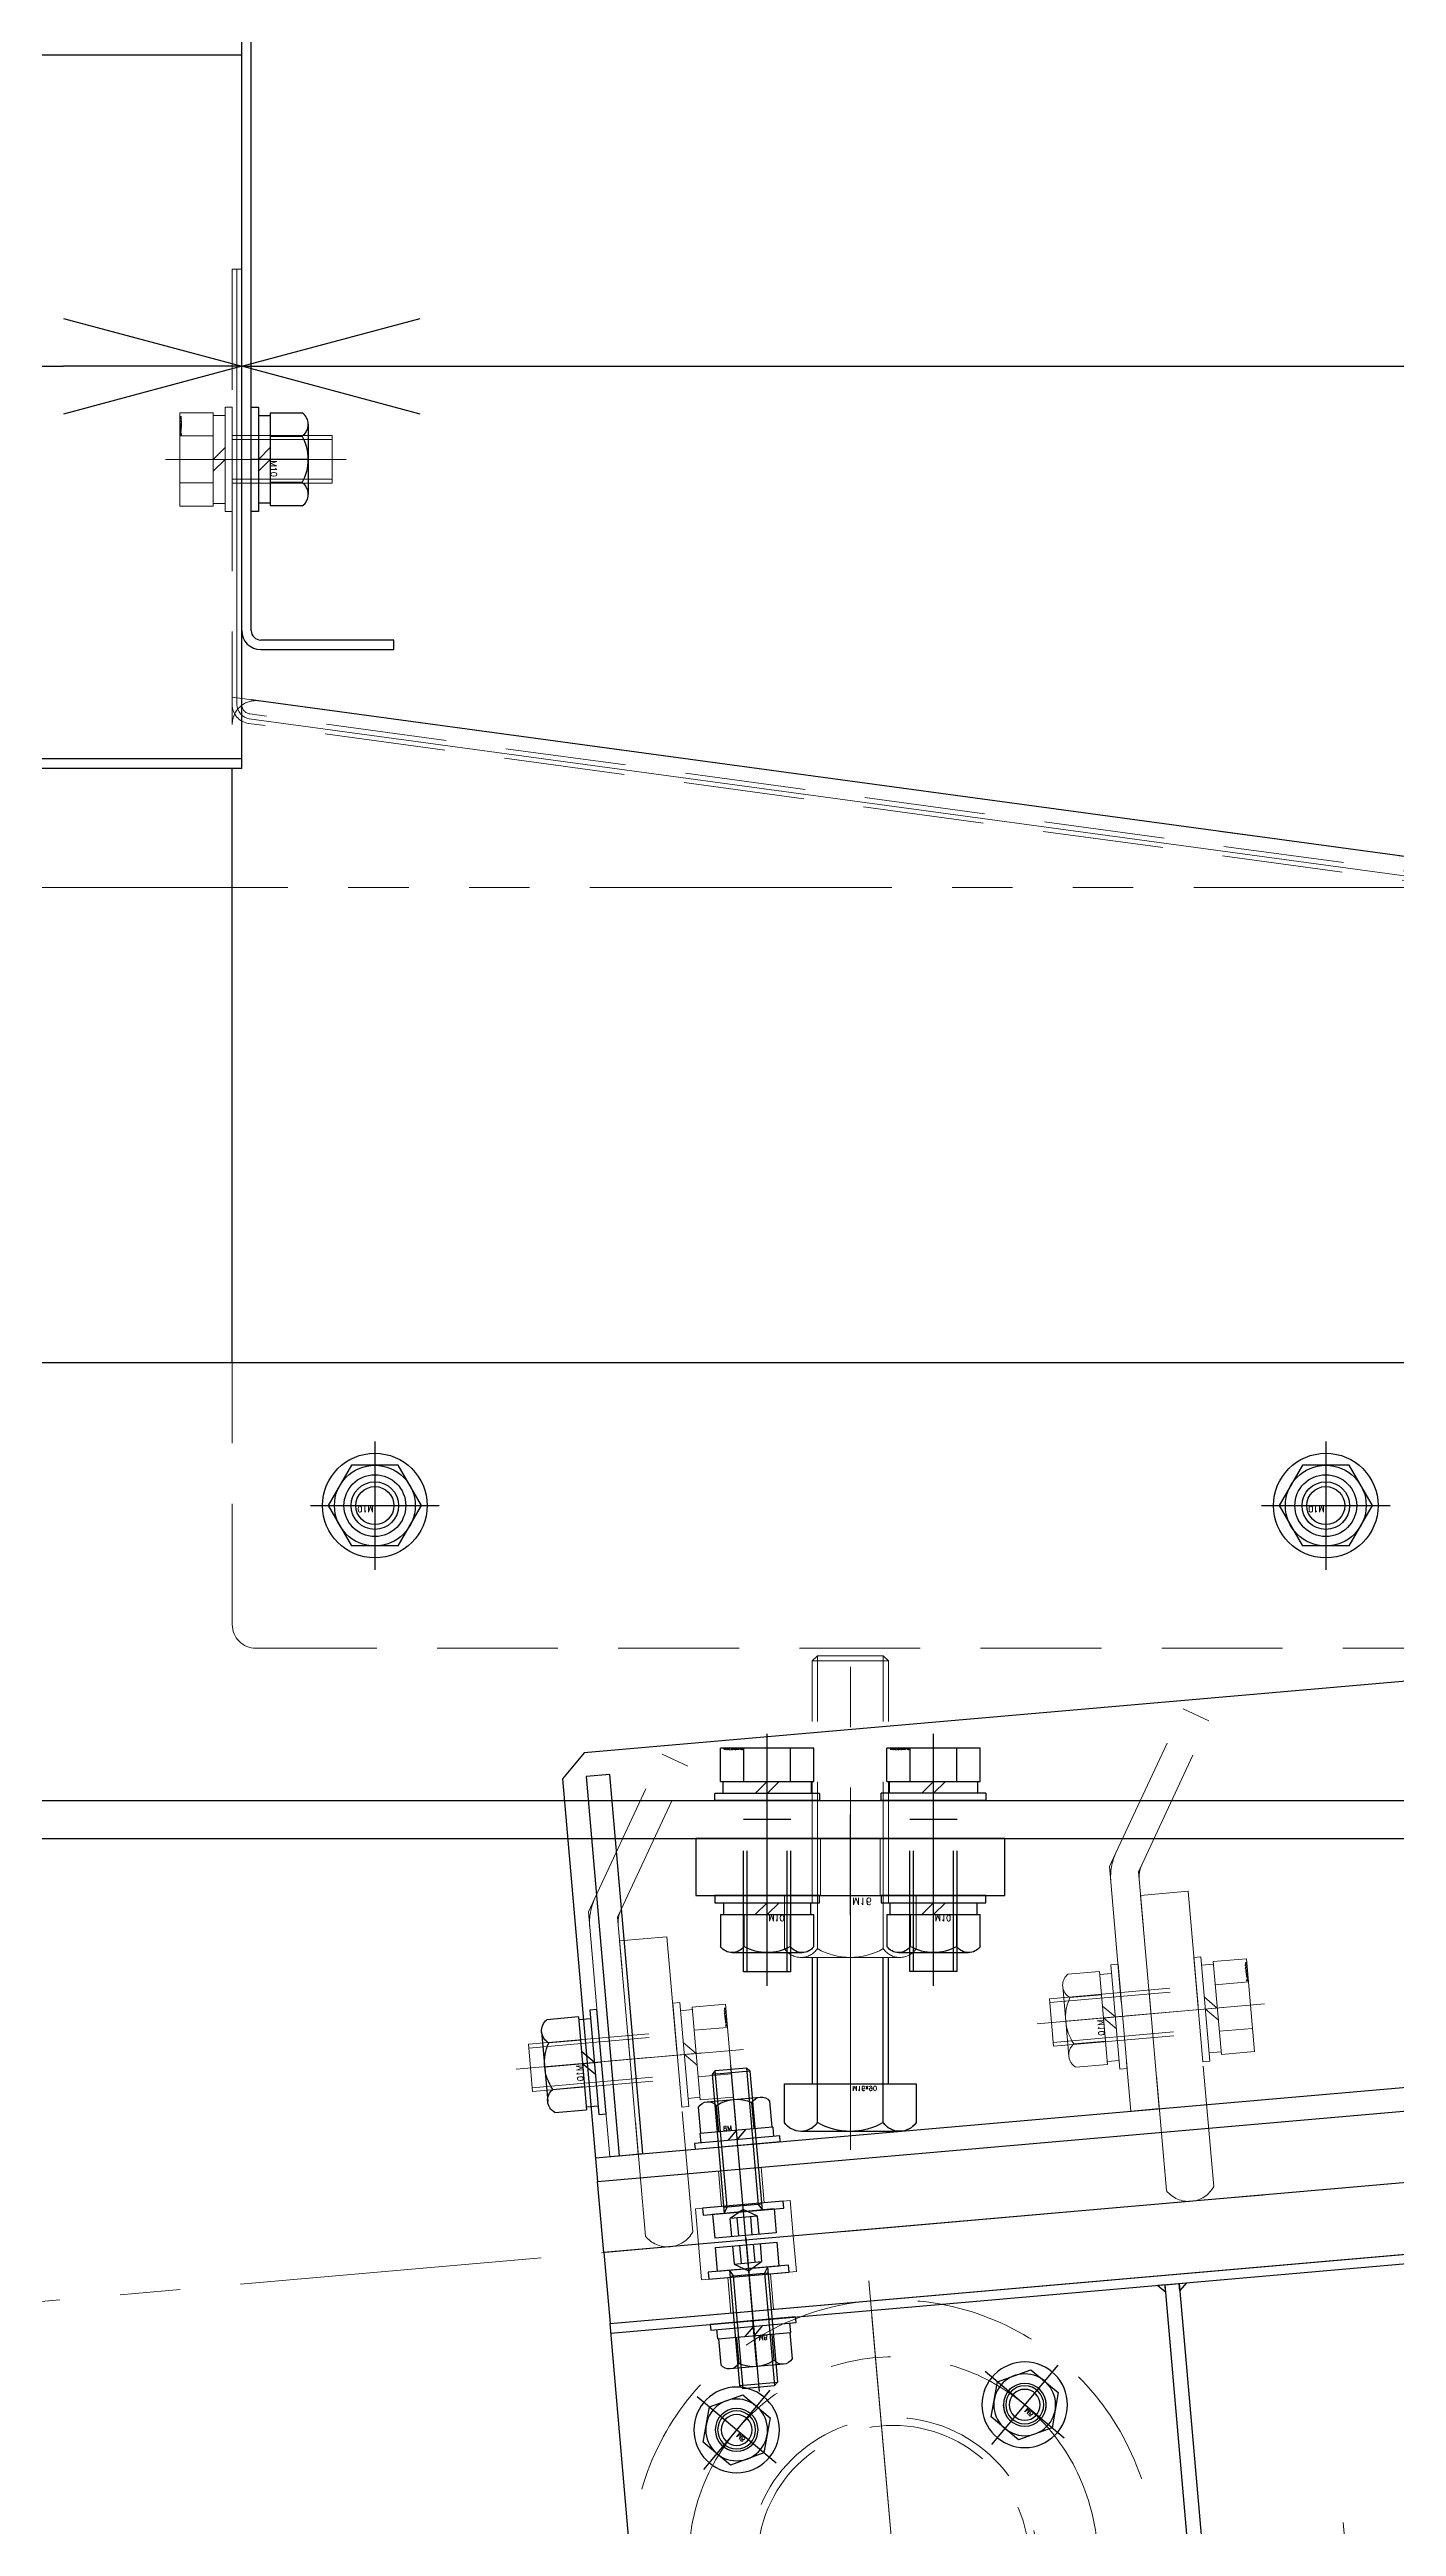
# Model space of a CAD drawing. Header units: millimetres. Extents: x -8731 to 85711, y -14522 to 31379.
# Drawn here: x 72206 to 72489, y 7617 to 8138 of the extents above; entities that cross this region are included whole.
import ezdxf

# ---------------------------------------------------------------- set-up
doc = ezdxf.new("R2010")
doc.units = ezdxf.units.MM
doc.header["$LTSCALE"] = 4
doc.header["$PDMODE"] = 99
doc.header["$PDSIZE"] = 1
for name, pattern in [('CENTER2', [28.575, 19.05, -3.175, 3.175, -3.175]), ('HIDDEN', [9.525, 6.35, -3.175]), ('PHANTOM2', [31.75, 15.875, -3.175, 3.175, -3.175, 3.175, -3.175])]:
    doc.linetypes.add(name, pattern=pattern)
for name, color, linetype, lineweight in [('04_HIDDEN', 2, 'HIDDEN', 13), ('05_CENTER', 4, 'CENTER2', 13), ('06_PHANTOM', 2, 'PHANTOM2', 13), ('07_TEXT', 3, 'Continuous', 13)]:
    doc.layers.add(name, color=color, linetype=linetype, lineweight=lineweight)
doc.layers.add('10_DRAFT', color=8, linetype='Continuous', lineweight=0, plot=False)
doc.styles.add('KANJI0', font='txt.shx', dxfattribs={"width": 0.9, "height": 30, "bigfont": 'bigfont'})
doc.styles.add('KSS_TXT', font='txt.shx', dxfattribs={"bigfont": 'extfont2.shx'})
doc.styles.add('KSS_TXT_L', font='txt.shx', dxfattribs={"height": 9, "bigfont": 'extfont2.shx'})
doc.dimstyles.new('KSS_DIM', dxfattribs={"dimscale": 3, "dimtxt": 3, "dimasz": 2.5, "dimexe": 1.25, "dimexo": 0.625, "dimtad": 1, "dimdsep": 46, "dimtxsty": 'KSS_TXT', "dimblk": 'OPEN30', "dimcen": 0, "dimazin": 2, "dimtfac": 0.75, "dimtmove": 0, "dimatfit": 3, "dimldrblk": 'OPEN30', "dimfxl": 1, "dimtolj": 1, "dimarcsym": 0})

# ---------------------------------------------------------------- blocks, each defined once
blk = doc.blocks.new('A$C2A205131_1_1_1')
at = {"color": 0}
for p, q in [((1025, 18), (0, 18)), ((1030, 13), (1030, -176.27)), ((4.33, -42.59), (1024.33, -181.23)), ((1028, -180.45), (1028, -272)), ((1030, -272), (1030, -180.45)), ((1030, -272), (1028, -272))]:
    blk.add_line(p, q, dxfattribs=at)
for centre in [(800, -12), (1000, -12)]:
    blk.add_circle(centre, 6.5, dxfattribs=at)
for centre, start, end in [((1025, 13), 0, 90), ((1025, -176.27), 262.2597, 0)]:
    blk.add_arc(centre, 5, start, end, dxfattribs=at)
at = {"layer": '04_HIDDEN'}
for p, q in [((3.46, -39.44), (1026.27, -178.47)), ((3.73, -37.46), (1026.54, -176.48))]:
    blk.add_line(p, q, dxfattribs=at)
for radius in [4, 2]:
    blk.add_arc((1026, -180.45), radius, 0, 82.2597, dxfattribs=at)
at = {"layer": '05_CENTER'}
for p, q in [((800, -24.03), (800, 0.03)), ((1000, -24.03), (1000, 0.03)), ((812.03, -12), (787.97, -12)), ((1012.03, -12), (987.97, -12)), ((1023.34, -232), (1034.66, -232))]:
    blk.add_line(p, q, dxfattribs=at)
at = {"layer": '10_DRAFT'}
for p, q in [((1030, -182), (1030, -176.27)), ((1024.33, -181.23), (1030, -182))]:
    blk.add_line(p, q, dxfattribs=at)
blk.add_lwpolyline([(1029, -272), (1029, -180.45, 0.375177), (1026.4, -177.47), (3.6, -38.45, -0.375177), (1, -35.48), (1, 18)], format="xyb", dxfattribs=at)
blk = doc.blocks.new('A$C3D0F27AB_1_1_1')
at = {"color": 0}
for p, q in [((-747, 125), (-303, 125)), ((-747, 125), (-747, -203)), ((-303, 125), (-303, -203)), ((-747, 123), (-303, 123)), ((-751, 100), (-779, 100)), ((-779, 100), (-779, 98)), ((-299, 100), (-271, 100)), ((-271, 100), (-271, 98)), ((-779, 98), (-751, 98)), ((-749, 96), (-749, -203)), ((-301, 96), (-301, -203)), ((-271, 98), (-299, 98)), ((-749, -203), (-747, -203)), ((-747, -200), (-303, -200)), ((-563.15, -271), (-563.15, -200)), ((-486.85, -271), (-486.85, -200)), ((-301, -203), (-303, -203))]:
    blk.add_line(p, q, dxfattribs=at)
at = {"color": 3}
blk.add_line((-747, -25), (-303, -25), dxfattribs=at)
for points in [[(-563.15, -200), (-563.15, -202.5), (-563.15, -202.5), (-565.65, -200)], [(-486.85, -200), (-486.85, -202.5), (-486.85, -202.5), (-484.35, -200)], [(-563.15, -271), (-563.15, -268.5), (-563.15, -268.5), (-565.65, -271)], [(-486.85, -271), (-486.85, -268.5), (-486.85, -268.5), (-484.35, -271)], [(-563.15, -276), (-563.15, -278.5), (-563.15, -278.5), (-560.65, -276)], [(-486.85, -276), (-486.85, -278.5), (-486.85, -278.5), (-489.35, -276)]]:
    blk.add_lwpolyline(points, close=True, dxfattribs=at)
at = {"color": 0}
blk.add_lwpolyline([(-437.5, -271), (-437.5, -280), (-612.5, -280), (-612.5, -271)], close=True, dxfattribs=at)
for centre, radius, start, end in [((-751, 96), 4, 0, 90), ((-299, 96), 4, 90, 180), ((-751, 96), 2, 0, 90), ((-299, 96), 2, 90, 180)]:
    blk.add_arc(centre, radius, start, end, dxfattribs=at)
at = {"layer": '04_HIDDEN'}
for p, q in [((-747, -198), (-303, -198)), ((-560.15, -276), (-560.15, -200)), ((-558, -200), (-558, -198)), ((-492, -200), (-492, -198)), ((-489.85, -276), (-489.85, -200)), ((-563.15, -271), (-563.15, -280)), ((-486.85, -276), (-563.15, -276)), ((-486.85, -271), (-486.85, -280))]:
    blk.add_line(p, q, dxfattribs=at)
at = {"layer": '05_CENTER'}
for p, q in [((-525, -294.39), (-525, 137.13)), ((-742.37, 60), (-753.68, 60)), ((-307.63, 60), (-296.32, 60)), ((-595, -261.05), (-595, -289.58)), ((-455, -261.05), (-455, -289.58))]:
    blk.add_line(p, q, dxfattribs=at)
blk = doc.blocks.new('A$C41EA0B09_1_1_1')
blk.add_blockref('A$C3D0F27AB_1_1_1', (0, 0))
blk = doc.blocks.new('A$C7AFA21F4_1_1_1')
at = {"color": 0}
for p, q in [((-9.81, 11), (9.81, 11)), ((-9.81, 4), (-9.81, 11)), ((-4.91, 4), (-4.91, 11)), ((4.91, 4), (4.91, 11)), ((9.81, 4), (9.81, 11)), ((-11, 1.5), (11, 1.5)), ((-11, 1.5), (-11, 0)), ((-11, 0), (11, 0)), ((9.81, 4), (-9.81, 4)), ((-9.25, 4), (-9.25, 1.5)), ((0, 1.5), (-2.5, 4)), ((0, 4), (2.5, 1.5)), ((9.25, 1.5), (9.25, 4)), ((11, 0), (11, 1.5))]:
    blk.add_line(p, q, dxfattribs=at)
at = {"color": 0, "linetype": 'CENTER2'}
blk.add_line((0, -24), (0, 14), dxfattribs=at)
at = {"color": 0, "linetype": 'HIDDEN'}
for p, q in [((-5, -21), (-5, 0)), ((-4.19, -21), (-4.19, 0)), ((4.19, -21), (4.19, 0)), ((5, -21), (5, 0)), ((-5, -21), (5, -21))]:
    blk.add_line(p, q, dxfattribs=at)
at = {"layer": '10_DRAFT', "style": 'KSS_TXT_L'}
blk.add_text('BT-M10x25L,SW,PW', height=0.3, dxfattribs=at).set_placement((5.1, 10.66))
blk = doc.blocks.new('M10Nza_1_1_1')
at = {"color": 0}
for p, q in [((-9.8, 4), (-9.8, 10.69)), ((-7.35, 12), (7.35, 12)), ((-4.9, 4), (-4.9, 10.69)), ((4.9, 10.69), (4.9, 4)), ((9.8, 10.69), (9.8, 4)), ((-9.8, 4), (9.8, 4)), ((-9.2, 1.5), (-9.2, 4)), ((0, 1.5), (-2.5, 4)), ((0, 4), (2.5, 1.5)), ((9.2, 4), (9.2, 1.5))]:
    blk.add_line(p, q, dxfattribs=at)
at = {"color": 0, "linetype": 'CENTER2'}
blk.add_line((0, 12), (0, 0), dxfattribs=at)
at = {"color": 0}
blk.add_lwpolyline([(-11, 1.5), (11, 1.5), (11, 0), (-11, 0)], close=True, dxfattribs=at)
for centre, radius, start, end in [((-7.35, 9.06), 2.94, 33.626, 146.374), ((0, 2.2), 9.8, 60, 120), ((7.35, 9.06), 2.94, 33.626, 146.374)]:
    blk.add_arc(centre, radius, start, end, dxfattribs=at)
at = {"layer": '10_DRAFT', "style": 'KSS_TXT'}
blk.add_text('M10', height=1.25, dxfattribs=at).set_placement((0.26, 4.12))
blk = doc.blocks.new('10b_2_1')
at = {"color": 0, "linetype": 'CENTER2'}
for p, q in [((0, -13.51), (0, 13.51)), ((13.51, 0), (-13.51, 0))]:
    blk.add_line(p, q, dxfattribs=at)
at = {"color": 0}
for p, q in [((-4.9, 8.49), (-9.8, 0)), ((-4.9, 8.49), (4.9, 8.49)), ((9.8, 0), (4.9, 8.49)), ((-9.8, 0), (-4.9, -8.49)), ((4.9, -8.49), (9.8, 0)), ((-4.9, -8.49), (4.9, -8.49))]:
    blk.add_line(p, q, dxfattribs=at)
for radius in [11, 8.49, 5, 4]:
    blk.add_circle((0, 0), radius, dxfattribs=at)
at = {"layer": '10_DRAFT', "style": 'KSS_TXT'}
blk.add_text('M10', height=1.25, dxfattribs=at).set_placement((0.26, 0.12))
blk = doc.blocks.new('A$C08C40B1A_1')
for name, p in [('10b_2_1', (-700, 0)), ('10b_2_1', (-500, 0)), ('A$C41EA0B09_1_1_1', (275, -280))]:
    blk.add_blockref(name, p)
at = {"rotation": 90}
blk.add_blockref('M10Nza_1_1_1', (-474, -220), dxfattribs=at)
at = {"layer": '04_HIDDEN'}
blk.add_blockref('A$C2A205131_1_1_1', (-1500, 12), dxfattribs=at)
at = {"layer": '04_HIDDEN', "rotation": 270}
blk.add_blockref('A$C7AFA21F4_1_1_1', (-470, -220), dxfattribs=at)
blk = doc.blocks.new('_Open30')
at = {"color": 0, "linetype": 'ByBlock', "lineweight": -2}
for p, q in [((-1, 0.268), (0, 0)), ((0, 0), (-1, -0.268)), ((0, 0), (-1, 0))]:
    blk.add_line(p, q, dxfattribs=at)
blk = doc.blocks.new('*D4588')
at = {"layer": '07_TEXT', "color": 0, "lineweight": -2, "transparency": 16777216}
for p, q in [((72245.94, 8060.74), (72245.94, 8089.68)), ((73273.94, 7870.74), (73273.94, 8089.68)), ((72283.44, 8070.93), (73236.44, 8070.93))]:
    blk.add_line(p, q, dxfattribs=at)
at = {"layer": 'Defpoints', "color": 0, "transparency": 16777216}
for p in [(73273.94, 8070.93), (72245.94, 8051.37), (73273.94, 7861.37)]:
    blk.add_point(p, dxfattribs=at)
at = {"layer": '07_TEXT', "color": 0, "lineweight": -2, "transparency": 16777216, "xscale": 37.5, "yscale": 37.5, "zscale": 37.5, "rotation": 180}
blk.add_blockref('_Open30', (72245.94, 8070.93), dxfattribs=at)
at = {"layer": '07_TEXT', "color": 0, "lineweight": -2, "transparency": 16777216, "xscale": 37.5, "yscale": 37.5, "zscale": 37.5}
blk.add_blockref('_Open30', (73273.94, 8070.93), dxfattribs=at)
at = {"layer": '07_TEXT', "color": 0, "transparency": 16777216, "insert": (72759.94, 8102.81), "char_height": 45, "attachment_point": 5, "style": 'KSS_TXT'}
blk.add_mtext('\\A1;1028', dxfattribs=at)
blk = doc.blocks.new('*D4589')
at = {"layer": '07_TEXT', "color": 0, "lineweight": -2, "transparency": 16777216}
for p, q in [((71801.94, 8060.74), (71801.94, 8089.68)), ((72245.94, 8060.74), (72245.94, 8089.68)), ((71839.44, 8070.93), (72208.44, 8070.93))]:
    blk.add_line(p, q, dxfattribs=at)
at = {"layer": 'Defpoints', "color": 0, "transparency": 16777216}
for p in [(72245.94, 8070.93), (71801.94, 8051.37), (72245.94, 8051.37)]:
    blk.add_point(p, dxfattribs=at)
at = {"layer": '07_TEXT', "color": 0, "lineweight": -2, "transparency": 16777216, "xscale": 37.5, "yscale": 37.5, "zscale": 37.5, "rotation": 180}
blk.add_blockref('_Open30', (71801.94, 8070.93), dxfattribs=at)
at = {"layer": '07_TEXT', "color": 0, "lineweight": -2, "transparency": 16777216, "xscale": 37.5, "yscale": 37.5, "zscale": 37.5}
blk.add_blockref('_Open30', (72245.94, 8070.93), dxfattribs=at)
at = {"layer": '07_TEXT', "color": 0, "transparency": 16777216, "insert": (72023.94, 8102.81), "char_height": 45, "attachment_point": 5, "style": 'KSS_TXT'}
blk.add_mtext('\\A1;444', dxfattribs=at)
blk = doc.blocks.new('A$C2B5B3F11_1_1_1')
at = {"color": 0}
blk.add_line((50, -192), (2550, -192), dxfattribs=at)
blk.add_lwpolyline([(50, -200), (2550, -200), (2550, -100), (50, -100)], close=True, dxfattribs=at)
for centre in [(1550, -130), (1750, -130)]:
    blk.add_circle(centre, 6.5, dxfattribs=at)
at = {"layer": '05_CENTER'}
for p, q in [((1550, -117.97), (1550, -142.03)), ((1750, -117.97), (1750, -142.03)), ((1537.97, -130), (1562.03, -130)), ((1737.97, -130), (1762.03, -130)), ((1632.5, -208.1), (1632.5, -183.9)), ((1667.5, -208.09), (1667.5, -183.9))]:
    blk.add_line(p, q, dxfattribs=at)
blk = doc.blocks.new('A$C630344D5_1_1_1')
at = {"color": 0}
blk.add_lwpolyline([(1160, 150.2), (280, 150.2, -0.037623), (275.52, 150.54), (28.38, 187.87, 1.096072), (6.32, -189.89), (309, -179.82, -0.030069), (312.61, -179.91), (1997.39, -326.79, 0.610481), (2025.81, -281.61), (1921.29, -105.09, -0.309422), (1923.51, -71.27), (2106.95, 162.34, 0.68117), (2034, 286.77), (1164.64, 150.56, -0.038872), (1160, 150.2)], format="xyb", dxfattribs=at)
blk = doc.blocks.new('A$C583B1D74_1_1_1')
at = {"color": 0}
for centre, radius in [((0, 0), 55), ((0, 43), 4.5), ((0, 0), 30.25), ((0, 0), 28.6), ((-43, 0), 4.5), ((43, 0), 4.5), ((0, -43), 4.5)]:
    blk.add_circle(centre, radius, dxfattribs=at)
at = {"layer": '05_CENTER'}
for p, q in [((0, 51.61), (0, 34.39)), ((41.88, -41.88), (-41.88, 41.88)), ((-41.88, -41.88), (41.88, 41.88)), ((51.61, 0), (34.39, 0)), ((-51.61, 0), (-34.39, 0)), ((0, -51.61), (0, -34.39))]:
    blk.add_line(p, q, dxfattribs=at)
blk.add_circle((0, 0), 43, dxfattribs=at)
blk = doc.blocks.new('A$C26F8307A_1_1_1')
at = {"color": 0}
blk.add_lwpolyline([(-650, 0), (50, 0), (50, -15), (-650, -15)], close=True, dxfattribs=at)
at = {"layer": '04_HIDDEN'}
for p, q in [((-624.5, -7.5), (-624.5, 0)), ((-615.5, -7.5), (-615.5, 0)), ((-630, -7.5), (-610, -7.5)), ((-630, -15), (-630, -7.5)), ((-610, -7.5), (-610, -15))]:
    blk.add_line(p, q, dxfattribs=at)
at = {"layer": '05_CENTER'}
blk.add_line((-620, -22.32), (-620, 6.98), dxfattribs=at)
blk = doc.blocks.new('A$C21297E54_1_1_1')
at = {"color": 0}
for p, q in [((520, 115), (-25, 115)), ((-25, 115), (-25, 113)), ((520, 0), (520, 115)), ((520, 113), (-25, 113)), ((-25, 110), (-25, 113)), ((-80, 55), (-80, 0)), ((-80, 2), (520, 2)), ((-80, 0), (520, 0))]:
    blk.add_line(p, q, dxfattribs=at)
at = {"color": 3}
for points in [[(37, 113), (35.5, 113), (35.5, 113), (37, 111.5)], [(40, 113), (41.5, 113), (41.5, 113), (40, 111.5)], [(197, 113), (195.5, 113), (195.5, 113), (197, 111.5)], [(200, 113), (201.5, 113), (201.5, 113), (200, 111.5)], [(356.81, 113), (355.31, 113), (355.31, 113), (356.81, 111.5)], [(360, 113), (361.5, 113), (361.5, 113), (360, 111.5)], [(515, 113), (513.5, 113), (513.5, 113), (515, 111.5)], [(520, 113), (518.5, 113), (518.5, 113), (520, 111.5)], [(37, 2), (35.5, 2), (35.5, 2), (37, 3.5)], [(40, 2), (41.5, 2), (41.5, 2), (40, 3.5)], [(197, 2), (195.5, 2), (195.5, 2), (197, 3.5)], [(200, 2), (201.5, 2), (201.5, 2), (200, 3.5)], [(356.81, 2), (355.31, 2), (355.31, 2), (356.81, 3.5)], [(360, 2), (361.5, 2), (361.5, 2), (360, 3.5)], [(515, 2), (513.5, 2), (513.5, 2), (515, 3.5)], [(520, 2), (518.5, 2), (518.5, 2), (520, 3.5)]]:
    blk.add_lwpolyline(points, close=True, dxfattribs=at)
at = {"color": 0}
for points in [[(40, 113), (37, 113), (37, 2), (40, 2)], [(200, 113), (197, 113), (197, 2), (200, 2)], [(360, 113), (356.81, 113), (356.81, 2), (360, 2)], [(520, 113), (515, 113), (515, 2), (520, 2)]]:
    blk.add_lwpolyline(points, close=True, dxfattribs=at)
for centre, radius in [((-55.41, 85.41), 4.5), ((5.41, 85.41), 4.5), ((70, 65), 6), ((90, 65), 6), ((110, 65), 6), ((130, 65), 6), ((-55.41, 24.59), 4.5), ((5.41, 24.59), 4.5)]:
    blk.add_circle(centre, radius, dxfattribs=at)
blk.add_arc((-25, 55), 55, 90, 180.0003, dxfattribs=at)
at = {"layer": '04_HIDDEN'}
for p, q in [((197, 99), (200, 99)), ((197, 87), (200, 87))]:
    blk.add_line(p, q, dxfattribs=at)
at = {"layer": '05_CENTER'}
for p, q in [((135, 118.15), (135, 109.82)), ((415, 118.15), (415, 109.82)), ((-25, 3.39), (-25, 106.61)), ((-49.31, 79.31), (-61.5, 91.5)), ((-0.69, 79.31), (11.5, 91.5)), ((191.62, 93), (205.22, 93)), ((509.2, 90), (525.89, 90)), ((70, 55.07), (70, 74.93)), ((90, 55.07), (90, 74.93)), ((110, 55.07), (110, 74.93)), ((130, 55.07), (130, 74.93)), ((79.93, 65), (60.07, 65)), ((99.93, 65), (80.07, 65)), ((119.93, 65), (100.07, 65)), ((139.93, 65), (120.07, 65)), ((26.61, 55), (-76.61, 55)), ((-49.31, 30.69), (-61.5, 18.5)), ((-0.69, 30.69), (11.5, 18.5)), ((509.2, 30), (525.89, 30)), ((-50, -5.61), (-50, 7.61)), ((125, -5.61), (125, 7.61)), ((300, -5.61), (300, 7.61)), ((475, -5.61), (475, 7.61))]:
    blk.add_line(p, q, dxfattribs=at)
blk.add_circle((-25, 55), 43, dxfattribs=at)
blk = doc.blocks.new('8b_1_1_1')
at = {"color": 0, "linetype": 'CENTER2'}
for p, q in [((0, -10.87), (0, 10.87)), ((10.87, 0), (-10.87, 0))]:
    blk.add_line(p, q, dxfattribs=at)
at = {"color": 0}
for p, q in [((-3.75, 6.49), (-7.5, 0)), ((-3.75, 6.49), (-7.5, 0)), ((3.75, 6.49), (-3.75, 6.49)), ((3.75, 6.49), (-3.75, 6.49)), ((7.5, 0), (3.75, 6.49)), ((7.5, 0), (3.75, 6.49)), ((-7.5, 0), (-3.75, -6.49)), ((-7.5, 0), (-3.75, -6.49)), ((3.75, -6.49), (7.5, 0)), ((3.75, -6.49), (7.5, 0)), ((-3.75, -6.49), (3.75, -6.49)), ((-3.75, -6.49), (3.75, -6.49))]:
    blk.add_line(p, q, dxfattribs=at)
for radius in [9, 6.5, 4, 3.25]:
    blk.add_circle((0, 0), radius, dxfattribs=at)
at = {"layer": '10_DRAFT', "style": 'KSS_TXT'}
blk.add_text('M8', height=1, dxfattribs=at).set_placement((0.76, 0.14))
blk = doc.blocks.new('M8Nza_1_1_1')
at = {"color": 0}
for p, q in [((-7.5, 8.69), (-7.5, 3.2)), ((5.62, 9.7), (-5.63, 9.7)), ((-3.75, 3.2), (-3.75, 8.69)), ((3.75, 8.69), (3.75, 3.2)), ((7.5, 3.2), (7.5, 8.69)), ((-7.7, 3.2), (7.7, 3.2)), ((-7.7, 3.2), (-7.7, 1.2)), ((0, 1.2), (-2, 3.2)), ((0, 3.2), (2, 1.2)), ((7.7, 3.2), (7.7, 1.2))]:
    blk.add_line(p, q, dxfattribs=at)
at = {"color": 0, "linetype": 'CENTER2'}
blk.add_line((0, 9.7), (0, 0), dxfattribs=at)
at = {"color": 0}
blk.add_lwpolyline([(-9, 1.2), (9, 1.2), (9, 0), (-9, 0)], close=True, dxfattribs=at)
for centre, radius, start, end in [((-5.63, 7.45), 2.25, 33.626, 146.374), ((0, 2.2), 7.5, 60, 120), ((5.62, 7.45), 2.25, 33.626, 146.374)]:
    blk.add_arc(centre, radius, start, end, dxfattribs=at)
at = {"layer": '10_DRAFT', "style": 'KSS_TXT'}
blk.add_text('M8', height=1, dxfattribs=at).set_placement((0.87, 3.27))
blk = doc.blocks.new('CBS8-20b_1_1')
at = {"color": 0}
for p, q in [((0, 6.5), (-5, 6.5)), ((-5, 6.5), (-5, -6.5)), ((0, 6.5), (0, -6.5)), ((0, 4), (24.32, 4)), ((0.08, 4), (1.25, 3.32)), ((1.25, 4), (1.25, -4)), ((1.25, 3.32), (25, 3.32)), ((24.32, 4), (24.32, -4)), ((24.32, 4), (25, 3.32)), ((25, 3.32), (25, -3.32)), ((0, -4), (24.32, -4)), ((0.08, -4), (1.25, -3.32)), ((1.25, -3.32), (25, -3.32)), ((24.32, -4), (25, -3.32)), ((0, -6.5), (-5, -6.5))]:
    blk.add_line(p, q, dxfattribs=at)
at = {"color": 0, "linetype": 'CENTER2'}
blk.add_line((-6.47, 0), (25.92, 0), dxfattribs=at)
at = {"color": 0, "linetype": 'HIDDEN'}
for p, q in [((-5, 2.89), (-1.2, 2.89)), ((-5, 1.44), (-1.2, 1.44)), ((-1.2, 2.89), (-1.2, -2.89)), ((-1.2, 2.89), (0.47, 0)), ((0.47, 0), (-1.2, -2.89)), ((-5, -1.44), (-1.2, -1.44)), ((-5, -2.89), (-1.2, -2.89)), ((-0.37, -1.44), (-0.37, -1.44)), ((0.05, -0.72), (0.05, -0.72))]:
    blk.add_line(p, q, dxfattribs=at)
blk = doc.blocks.new('A$C2B9527C7_1_1')
at = {"color": 0}
blk.add_lwpolyline([(0, -8.5), (0, 8.5), (1.5, 8.5), (1.5, -8.5)], close=True, dxfattribs=at)
blk = doc.blocks.new('A$C2D9B734A_1_1')
at = {"color": 4}
for name in ['CBS8-20b_1_1', 'A$C2B9527C7_1_1']:
    blk.add_blockref(name, (-1.5, 0), dxfattribs=at)
blk = doc.blocks.new('A$C4B9B0C08_1_1')
for name, p in [('A$C21297E54_1_1_1', (-620, 15)), ('M8Nza_1_1_1', (-670, 17)), ('A$C26F8307A_1_1_1', (-50, 15))]:
    blk.add_blockref(name, p)
for name, p, rotation in [('8b_1_1_1', (-675.41, 39.59), 45.00000000000001), ('8b_1_1_1', (-614.59, 39.59), 45.00000000000001), ('A$C2D9B734A_1_1', (-670, 7.5), 90)]:
    blk.add_blockref(name, p, dxfattribs=dict(rotation=rotation))
at = {"layer": '04_HIDDEN', "rotation": 45.00000000000001}
blk.add_blockref('A$C583B1D74_1_1_1', (-645, 70), dxfattribs=at)
blk = doc.blocks.new('A$C1A3C2C0C_1_1_1')
at = {"color": 0}
for p, q in [((-9.81, 11), (9.81, 11)), ((-9.81, 4), (-9.81, 11)), ((-4.91, 4), (-4.91, 11)), ((4.91, 4), (4.91, 11)), ((9.81, 4), (9.81, 11)), ((-11, 1.5), (11, 1.5)), ((-11, 1.5), (-11, 0)), ((9.81, 4), (-9.81, 4)), ((-9.25, 4), (-9.25, 1.5)), ((0, 1.5), (-2.5, 4)), ((0, 4), (2.5, 1.5)), ((9.25, 1.5), (9.25, 4)), ((11, 0), (11, 1.5)), ((-11, 0), (11, 0))]:
    blk.add_line(p, q, dxfattribs=at)
at = {"color": 0, "linetype": 'CENTER2'}
blk.add_line((0, -34), (0, 14), dxfattribs=at)
at = {"color": 0, "linetype": 'HIDDEN'}
for p, q in [((-5, -31), (-5, 0)), ((-4.19, -31), (-4.19, 0)), ((4.19, -31), (4.19, 0)), ((5, -31), (5, 0)), ((-5, -31), (5, -31))]:
    blk.add_line(p, q, dxfattribs=at)
at = {"layer": '10_DRAFT', "style": 'KSS_TXT_L'}
blk.add_text('BT-M10x35L,SW,PW', height=0.3, dxfattribs=at).set_placement((5.1, 10.66))
blk = doc.blocks.new('A$C282E06AB_1_1_1')
at = {"color": 0}
blk.add_lwpolyline([(0, 37.32), (0, -24.99), (-10, -24.99), (-10, 37.32)], dxfattribs=at)
blk.add_arc((-5, 34.01), 6, 33.5577, 146.4458, dxfattribs=at)
at = {"layer": '05_CENTER'}
blk.add_line((-15.14, 0), (5.31, 0), dxfattribs=at)
blk = doc.blocks.new('A$C64733929_1_1_1')
at = {"color": 0}
blk.add_lwpolyline([(-850, 0), (-150, 0), (-150, 15), (-850, 15)], close=True, dxfattribs=at)
at = {"layer": '04_HIDDEN'}
for p, q in [((-830, 15), (-830, 7.5)), ((-810, 7.5), (-810, 15)), ((-830, 7.5), (-810, 7.5)), ((-824.5, 7.5), (-824.5, 0)), ((-815.5, 7.5), (-815.5, 0))]:
    blk.add_line(p, q, dxfattribs=at)
at = {"layer": '05_CENTER'}
blk.add_line((-820, 22.32), (-820, -6.98), dxfattribs=at)
blk = doc.blocks.new('A$C73D8729C_1_1_1')
at = {"color": 0}
blk.add_line((-100, -5), (500, -5), dxfattribs=at)
for points in [[(-100, 0), (500, 0), (500, -90), (-95, -90), (-100, -85)], [(-95, -5), (-90, -5), (-90, -85), (-95, -85)]]:
    blk.add_lwpolyline(points, close=True, dxfattribs=at)
at = {"layer": '04_HIDDEN'}
for p, q in [((-97, -53.39), (-97, -5)), ((-97, -5), (-91, -5)), ((-91, -5), (-91, -53.39)), ((13, -5), (19, -5)), ((13, -53.39), (13, -5)), ((19, -5), (19, -53.39)), ((-90.2, -56.39), (-73.5, -85.31)), ((19.8, -56.39), (36.5, -85.31)), ((-95.39, -59.39), (-78.7, -88.31)), ((14.61, -59.39), (31.3, -88.31)), ((-78.7, -88.31), (-73.5, -85.31)), ((31.3, -88.31), (36.5, -85.31))]:
    blk.add_line(p, q, dxfattribs=at)
for centre, radius in [((-85, -53.39), 12), ((-85, -53.39), 6), ((25, -53.39), 12), ((25, -53.39), 6)]:
    blk.add_arc(centre, radius, 179.9996, 210, dxfattribs=at)
at = {"layer": '05_CENTER'}
for p, q in [((-70, 5.87), (-70, -10.86)), ((-101.16, -25), (-87.07, -25)), ((8.84, -25), (22.93, -25))]:
    blk.add_line(p, q, dxfattribs=at)
at = {"layer": '10_DRAFT'}
for p, q in [((-97, -56.61), (-97, -53.39)), ((-95.39, -59.39), (-97, -56.61)), ((-91, -55), (-91, -53.39)), ((-90.2, -56.39), (-91, -55)), ((13, -56.61), (13, -53.39)), ((14.61, -59.39), (13, -56.61)), ((19, -55), (19, -53.39)), ((19.8, -56.39), (19, -55))]:
    blk.add_line(p, q, dxfattribs=at)
blk = doc.blocks.new('CBSST8-30a_1_1')
at = {"color": 0}
for p, q in [((0, 6.5), (-5, 6.5)), ((-5, 6.5), (-5, -6.5)), ((0, 6.5), (0, -6.5)), ((0, 4), (29.32, 4)), ((0.08, 4), (1.25, 3.32)), ((1.25, 4), (1.25, -4)), ((1.25, 3.32), (30, 3.32)), ((29.32, 4), (29.32, -4)), ((29.32, 4), (30, 3.32)), ((30, 3.32), (30, -3.32)), ((0, -4), (29.32, -4)), ((0.08, -4), (1.25, -3.32)), ((1.25, -3.32), (30, -3.32)), ((29.32, -4), (30, -3.32)), ((0, -6.5), (-5, -6.5))]:
    blk.add_line(p, q, dxfattribs=at)
at = {"color": 0, "linetype": 'CENTER2'}
blk.add_line((-6.47, 0), (30.92, 0), dxfattribs=at)
at = {"color": 0, "linetype": 'HIDDEN'}
for p, q in [((-5, 2.89), (-1.2, 2.89)), ((-5, 1.44), (-1.2, 1.44)), ((-1.2, 2.89), (-1.2, -2.89)), ((-1.2, 2.89), (0.47, 0)), ((0.47, 0), (-1.2, -2.89)), ((-5, -1.44), (-1.2, -1.44)), ((-5, -2.89), (-1.2, -2.89)), ((-0.37, -1.44), (-0.37, -1.44)), ((0.05, -0.72), (0.05, -0.72))]:
    blk.add_line(p, q, dxfattribs=at)
blk = doc.blocks.new('A$C2CD0138C_1_1')
at = {"color": 4}
for name in ['CBSST8-30a_1_1', 'A$C2B9527C7_1_1']:
    blk.add_blockref(name, (-1.5, 0), dxfattribs=at)
blk = doc.blocks.new('A$C51047067_1_1')
for name, p in [('A$C64733929_1_1_1', (150, -15)), ('A$C73D8729C_1_1_1', (-600, -15))]:
    blk.add_blockref(name, p)
for name, p, rotation in [('A$C2CD0138C_1_1', (-670, -7.5), 270), ('M8Nza_1_1_1', (-670, -20), 179.9999999999999), ('M10Nza_1_1_1', (-697, -40), 90)]:
    blk.add_blockref(name, p, dxfattribs=dict(rotation=rotation))
at = {"layer": '04_HIDDEN'}
for name, p, rotation in [('A$C282E06AB_1_1_1', (-681, -40), 359.999280430585), ('A$C282E06AB_1_1_1', (-571, -40), 359.999280430585), ('A$C1A3C2C0C_1_1_1', (-681, -40), 270.0003597847073), ('A$C1A3C2C0C_1_1_1', (-571, -40), 270.0003597847073), ('M10Nza_1_1_1', (-587, -40), 90)]:
    blk.add_blockref(name, p, dxfattribs=dict(at, rotation=rotation))
blk = doc.blocks.new('A$C3D81658F_1_1_1')
at = {"color": 0}
for p, q in [((-9.81, 11), (9.81, 11)), ((-9.81, 4), (-9.81, 11)), ((-4.91, 4), (-4.91, 11)), ((4.91, 4), (4.91, 11)), ((9.81, 4), (9.81, 11)), ((-11, 1.5), (11, 1.5)), ((-11, 1.5), (-11, 0)), ((-11, 0), (11, 0)), ((9.81, 4), (-9.81, 4)), ((-9.25, 4), (-9.25, 1.5)), ((0, 1.5), (-2.5, 4)), ((0, 4), (2.5, 1.5)), ((9.25, 1.5), (9.25, 4)), ((11, 0), (11, 1.5))]:
    blk.add_line(p, q, dxfattribs=at)
at = {"color": 0, "linetype": 'CENTER2'}
blk.add_line((0, -39), (0, 14), dxfattribs=at)
at = {"color": 0, "linetype": 'HIDDEN'}
for p, q in [((-5, -36), (-5, 0)), ((5, -36), (5, 0)), ((-5, -4), (5, -4)), ((-4.19, -36), (-4.19, -4)), ((4.19, -36), (4.19, -4)), ((-5, -36), (5, -36))]:
    blk.add_line(p, q, dxfattribs=at)
at = {"layer": '10_DRAFT', "style": 'KSS_TXT_L'}
blk.add_text('BT-M10x40L,SW,PW', height=0.3, dxfattribs=at).set_placement((5.14, 10.66))
blk = doc.blocks.new('M16Nu_1_1_1')
at = {"color": 0}
for p, q in [((-13.85, 11.14), (-13.85, 0)), ((-10.39, 13), (10.39, 13)), ((-6.92, 0), (-6.92, 11.14)), ((6.93, 11.14), (6.93, 0)), ((13.85, 0), (13.85, 11.14)), ((-13.85, 0), (13.85, 0))]:
    blk.add_line(p, q, dxfattribs=at)
at = {"color": 0, "linetype": 'CENTER2'}
blk.add_line((0, 0), (0, 13), dxfattribs=at)
at = {"color": 0}
for centre, radius, start, end in [((-10.39, 8.84), 4.16, 33.626, 146.374), ((0, -0.85), 13.85, 60, 120), ((10.39, 8.84), 4.16, 33.626, 146.374)]:
    blk.add_arc(centre, radius, start, end, dxfattribs=at)
at = {"layer": '10_DRAFT', "style": 'KANJI0'}
blk.add_text('M16', height=1.5, dxfattribs=at).set_placement((0.41, 0.45))
blk = doc.blocks.new('A$C7FD24E4C_1_1')
at = {"color": 0, "linetype": 'CENTER2'}
blk.add_line((0, 13.91), (0, -63), dxfattribs=at)
at = {"color": 0}
for p, q in [((-13.85, 8.14), (-13.85, 0)), ((-10.39, 10), (10.39, 10)), ((-6.92, 0), (-6.92, 8.14)), ((6.93, 8.14), (6.93, 0)), ((13.85, 0), (13.85, 8.14)), ((-13.85, 0), (13.85, 0)), ((-8, 0), (-8, -58.92)), ((-6.92, 0), (-6.92, -60)), ((6.92, 0), (6.92, -60)), ((8, 0), (8, -58.92)), ((8, -58.92), (-8, -58.92)), ((-8, -58.92), (-6.92, -60)), ((6.92, -60), (-6.92, -60)), ((8, -58.92), (6.92, -60))]:
    blk.add_line(p, q, dxfattribs=at)
for centre, radius, start, end in [((-10.39, 5.84), 4.16, 33.626, 146.374), ((0, -3.85), 13.85, 60, 120), ((10.39, 5.84), 4.16, 33.626, 146.374)]:
    blk.add_arc(centre, radius, start, end, dxfattribs=at)
at = {"layer": '10_DRAFT', "style": 'KSS_TXT'}
blk.add_text('M16x60', height=1, dxfattribs=at).set_placement((0.41, 0.48))
blk = doc.blocks.new('A$C5D70012F_1_1')
at = {"color": 0}
blk.add_lwpolyline([(15, 0), (-50, 0), (-50, 12), (15, 12)], close=True, dxfattribs=at)
at = {"layer": '04_HIDDEN'}
for p, q in [((-25.5, 12), (-25.5, 0)), ((-23.75, 0), (-23.75, 12)), ((-11.25, 12), (-11.25, 0)), ((-9.5, 0), (-9.5, 12))]:
    blk.add_line(p, q, dxfattribs=at)
at = {"layer": '05_CENTER'}
for p, q in [((-35, 19.54), (-35, -7.54)), ((-17.5, -5.07), (-17.5, 16.12)), ((0, 19.54), (0, -7.54))]:
    blk.add_line(p, q, dxfattribs=at)
blk = doc.blocks.new('A$C11610B8F_1_1')
at = {"color": 0, "linetype": 'CENTER2'}
blk.add_line((0, 13.91), (0, -93), dxfattribs=at)
at = {"color": 0}
for p, q in [((-13.85, 8.14), (-13.85, 0)), ((-10.39, 10), (10.39, 10)), ((-6.92, 0), (-6.92, 8.14)), ((6.93, 8.14), (6.93, 0)), ((13.85, 0), (13.85, 8.14)), ((-13.85, 0), (13.85, 0)), ((-8, 0), (-8, -88.92)), ((-6.92, 0), (-6.92, -90)), ((6.92, 0), (6.92, -90)), ((8, 0), (8, -88.92)), ((8, -88.92), (-8, -88.92)), ((-8, -88.92), (-6.92, -90)), ((6.92, -90), (-6.92, -90)), ((8, -88.92), (6.92, -90))]:
    blk.add_line(p, q, dxfattribs=at)
for centre, radius, start, end in [((-10.39, 5.84), 4.16, 33.626, 146.374), ((0, -3.85), 13.85, 60, 120), ((10.39, 5.84), 4.16, 33.626, 146.374)]:
    blk.add_arc(centre, radius, start, end, dxfattribs=at)
at = {"layer": '10_DRAFT', "style": 'KSS_TXT'}
blk.add_text('M16x90', height=1, dxfattribs=at).set_placement((0.41, 0.48))
blk = doc.blocks.new('A$C7946651B_1_1')
for p, q in [((-523.82, 14.2), (-503.13, 16.08)), ((-527.1, 12.04), (-526.37, 3.92)), ((-520.21, 12.66), (-517.07, -21.9)), ((-506.41, 13.92), (-503.28, -20.65)), ((-498.78, 6.43), (-499.52, 14.54)), ((-526.37, 3.92), (-498.78, 6.43)), ((-504.61, 5.9), (-502.2, -20.55)), ((-518.14, -22), (-520.54, 4.45))]:
    blk.add_line(p, q)
for centre, radius, start, end in [((-502.76, 11.94), 4.16, 38.8204, 151.5684), ((-523.45, 10.06), 4.16, 38.8066, 151.5727), ((-512.23, 1.35), 13.85, 65.1928, 125.1998)]:
    blk.add_arc(centre, radius, start, end)
for name, p, rotation in [('A$C3D81658F_1_1_1', (-106.33, -17.7), 185.194428369715), ('A$C3D81658F_1_1_1', (-71.48, -14.53), 185.194428369715), ('M10Nza_1_1_1', (-73.29, 5.39), 5.194428369715259), ('A$C5D70012F_1_1', (-72.2, -6.56), 5.194428369715259), ('M10Nza_1_1_1', (-108.14, 2.22), 5.194428369715259), ('A$C3D81658F_1_1_1', (-489.75, -52.56), 185.194428369715), ('A$C3D81658F_1_1_1', (-524.61, -55.72), 185.194428369715), ('M10Nza_1_1_1', (-491.56, -32.64), 5.194428369715259), ('A$C5D70012F_1_1', (-490.48, -44.59), 5.194428369715259), ('M10Nza_1_1_1', (-526.42, -35.81), 5.194428369715259)]:
    blk.add_blockref(name, p, dxfattribs=dict(rotation=rotation))
at = {"layer": '04_HIDDEN'}
for name, p, rotation in [('A$C11610B8F_1_1', (-512.57, 5.18), 5.194428369715565), ('A$C7FD24E4C_1_1', (-86.3, -44.77), 185.1944283697152), ('M16Nu_1_1_1', (-89.63, -8.15), 185.1944283697152), ('M16Nu_1_1_1', (-508.99, -34.22), 5.194428369715259)]:
    blk.add_blockref(name, p, dxfattribs=dict(at, rotation=rotation))

msp = doc.modelspace()

# ---------------------------------------------------------------- linework, layer by layer
for p, q in [((73269.60934, 7861.95599), (72247.93592, 8000.82422)), ((72243.93592, 7861.36791), (72243.93592, 7986.36791))]:
    msp.add_line(p, q)
at = {"layer": '06_PHANTOM'}
msp.add_line((70033.15322, 7961.36791), (74058.6305, 7961.36791), dxfattribs=at)

# ---------------------------------------------------------------- block references
at = {"rotation": 180}
msp.add_blockref('A$C08C40B1A_1', (71773.93592, 7831.36791), dxfattribs=at)
msp.add_blockref('A$C2B5B3F11_1_1_1', (70723.93592, 7961.36791))
at = {"xscale": -1}
for name, p, rotation in [('A$C7946651B_1_1', (72883.93741, 7761.36791), 185.1944283697153), ('A$C51047067_1_1', (73019.44644, 7735.1139), 184.9822464020458), ('A$C4B9B0C08_1_1', (73019.44644, 7735.1139), 184.9822464020457)]:
    msp.add_blockref(name, p, dxfattribs=dict(at, rotation=rotation))
at = {"layer": '06_PHANTOM', "color": 6, "xscale": -1, "rotation": 180}
msp.add_blockref('A$C630344D5_1_1_1', (71173.93592, 7421.56791), dxfattribs=at)

# ---------------------------------------------------------------- dimensions: what is measured, and where the dimension line sits
at = {"layer": '07_TEXT', "color": 1}
dim = msp.add_linear_dim(base=(72245.93592, 8070.93029), p1=(71801.93592, 8051.36791), p2=(72245.93592, 8051.36791), angle=180, dimstyle='KSS_DIM', override={"dimscale": 15}, dxfattribs=at)
dim.commit()
dim.dimension.update_dxf_attribs({"geometry": '*D4589', "text_midpoint": (72023.93592, 8102.80529)})
dim = msp.add_linear_dim(base=(73273.93592, 8070.93029), p1=(72245.93592, 8051.36791), p2=(73273.93592, 7861.36791), dimstyle='KSS_DIM', override={"dimscale": 15}, dxfattribs=at)
dim.commit()
dim.dimension.update_dxf_attribs({"geometry": '*D4588', "text_midpoint": (72759.93592, 8102.80529)})

doc.saveas('drawing.dxf')
